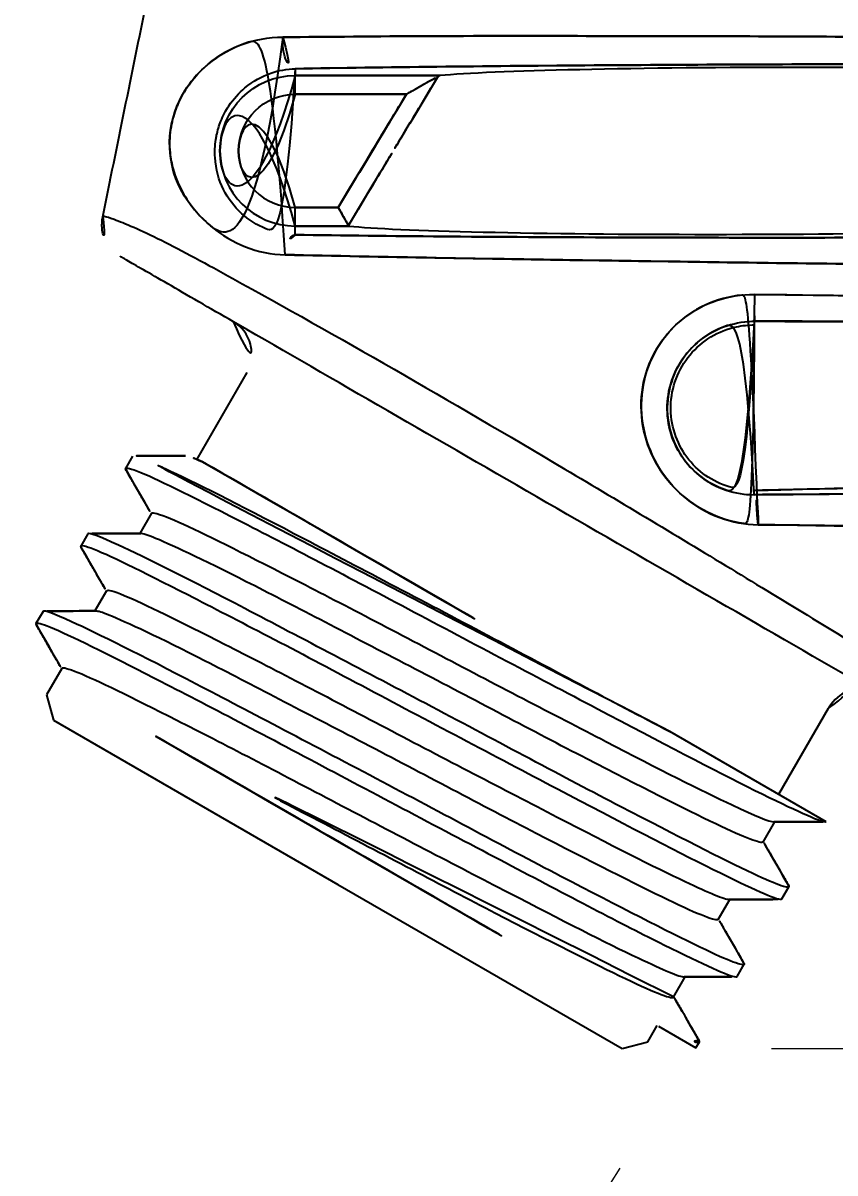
# Model space of a CAD drawing. Extents: x 16296675150 to 16296675606, y -37409617853 to -37409617519.
# Drawn here: x 16296675283.8 to 16296675305.55, y -37409617737.9 to -37409617707.07 of the extents above; entities that cross this region are included whole.
import ezdxf
from ezdxf.lldxf.tags import DXFTag

# ---------------------------------------------------------------- set-up
doc = ezdxf.new("R2010")
doc.units = 0
doc.header["$LTSCALE"] = 10
doc.header["$MEASUREMENT"] = 0
doc.header["$PDMODE"] = 3
doc.header["$PDSIZE"] = -10
doc.layers.get('0').update_dxf_attribs({"linetype": 'CONTINUOUS'})
doc.layers.get('DEFPOINTS').update_dxf_attribs({"linetype": 'CONTINUOUS'})
doc.layers.add('1', color=7, linetype='CONTINUOUS')
doc.styles.add('Daelim Dimension', font='')
doc.styles.get('Daelim Dimension').set_extended_font_data('NanumGothic')
tags = doc.linetypes.add('DASHED', pattern=[25.72, 12.86, -12.86]).pattern_tags.tags
tags[6:7] = [DXFTag(74, 4), DXFTag(75, 0), DXFTag(340, '0'), DXFTag(46, 0.0), DXFTag(50, 0.0), DXFTag(44, 0.0), DXFTag(45, 0.0)]
tags[4:5] = [DXFTag(74, 4), DXFTag(75, 0), DXFTag(340, '0'), DXFTag(46, 0.0), DXFTag(50, 0.0), DXFTag(44, 0.0), DXFTag(45, 0.0)]
doc.dimstyles.new('DEFAULT', dxfattribs={"dimscale": 2, "dimtxt": 2, "dimasz": 2, "dimexe": 0, "dimexo": 2, "dimgap": 1, "dimtad": 1, "dimdec": 1, "dimzin": 9, "dimdsep": 46, "dimtxsty": 'Daelim Dimension', "dimcen": 0.5, "dimclrd": 252, "dimclre": 252, "dimclrt": 3, "dimadec": 1, "dimazin": 0, "dimtfac": 1, "dimtdec": 1, "dimtix": 1, "dimtmove": 0, "dimatfit": 3, "dimfxl": 1, "dimtolj": 1, "dimtzin": 1, "dimlwd": 9, "dimlwe": 9, "dimarcsym": 0})

# ---------------------------------------------------------------- blocks, each defined once
blk = doc.blocks.new('*D2')
at = {"color": 5, "lineweight": 9, "ltscale": 0.5, "transparency": 16777216}
for p, q in [((16296675361.455, -37409617597.21), (16296675471.038, -37409617597.21)), ((16296675471.038, -37409617601.21), (16296675471.038, -37409617730.565)), ((16296675303.854, -37409617734.565), (16296675471.038, -37409617734.565))]:
    blk.add_line(p, q, dxfattribs=at)
at = {"color": 5, "ltscale": 0.5, "transparency": 16777216}
for points in [[(16296675470.371, -37409617601.21), (16296675471.704, -37409617601.21), (16296675471.038, -37409617597.21)], [(16296675470.371, -37409617730.565), (16296675471.704, -37409617730.565), (16296675471.038, -37409617734.565)]]:
    blk.add_solid(points, dxfattribs=at)
at = {"layer": 'DEFPOINTS', "color": 0, "ltscale": 0.5, "transparency": 16777216}
for p in [(16296675357.455, -37409617597.21), (16296675299.854, -37409617734.565), (16296675471.038, -37409617734.565)]:
    blk.add_point(p, dxfattribs=at)
at = {"color": 7, "ltscale": 0.5, "transparency": 16777216, "insert": (16296675466.858, -37409617665.887), "char_height": 4, "attachment_point": 5, "rotation": 90, "style": 'Daelim Dimension'}
blk.add_mtext('\\A1;137', dxfattribs=at)
blk = doc.blocks.new('*D3')
at = {"color": 5, "lineweight": 9, "ltscale": 0.5, "transparency": 16777216}
for p, q in [((16296675424.205971, -37409617607.022926), (16296675460.54623, -37409617607.022926)), ((16296675460.54623, -37409617611.022926), (16296675460.54623, -37409617730.564507)), ((16296675303.85421, -37409617734.564507), (16296675460.54623, -37409617734.564507))]:
    blk.add_line(p, q, dxfattribs=at)
at = {"color": 5, "ltscale": 0.5, "transparency": 16777216}
for points in [[(16296675459.87956, -37409617611.022926), (16296675461.212891, -37409617611.022926), (16296675460.54623, -37409617607.022926)], [(16296675459.87956, -37409617730.564507), (16296675461.212891, -37409617730.564507), (16296675460.54623, -37409617734.564507)]]:
    blk.add_solid(points, dxfattribs=at)
at = {"layer": 'DEFPOINTS', "color": 0, "ltscale": 0.5, "transparency": 16777216}
for p in [(16296675420.205971, -37409617607.022926), (16296675299.85421, -37409617734.564507), (16296675460.54623, -37409617734.564507)]:
    blk.add_point(p, dxfattribs=at)
at = {"color": 7, "ltscale": 0.5, "transparency": 16777216, "insert": (16296675454.534451, -37409617666.043167), "char_height": 4, "attachment_point": 5, "rotation": 90, "style": 'Daelim Dimension'}
blk.add_mtext('\\A1;128', dxfattribs=at)
blk = doc.blocks.new('*D4')
at = {"color": 5, "lineweight": 9, "ltscale": 0.5, "transparency": 16777216}
for p, q in [((16296675282.01156, -37409617726.55555), (16296675273.36618, -37409617740.260468)), ((16296675299.78653, -37409617737.76841), (16296675291.14115, -37409617751.473328)), ((16296675276.74929, -37409617742.394623), (16296675287.758039, -37409617749.339188))]:
    blk.add_line(p, q, dxfattribs=at)
at = {"color": 5, "ltscale": 0.5, "transparency": 16777216}
for points in [[(16296675277.10498, -37409617741.830757), (16296675276.3936, -37409617742.958473), (16296675273.36618, -37409617740.260468)], [(16296675288.113729, -37409617748.77533), (16296675287.402349, -37409617749.903053), (16296675291.14115, -37409617751.473328)]]:
    blk.add_solid(points, dxfattribs=at)
at = {"layer": 'DEFPOINTS', "color": 0, "ltscale": 0.5, "transparency": 16777216}
for p in [(16296675284.14571, -37409617723.17244), (16296675301.92067, -37409617734.3853), (16296675291.14115, -37409617751.473328)]:
    blk.add_point(p, dxfattribs=at)
at = {"color": 2, "ltscale": 0.5, "transparency": 16777216, "insert": (16296675279.228821, -37409617751.176697), "char_height": 4, "attachment_point": 5, "rotation": 327.7553238, "style": 'Daelim Dimension'}
blk.add_mtext('\\A1;G1/2-14TH', dxfattribs=at)

msp = doc.modelspace()

# ---------------------------------------------------------------- linework, layer by layer
at = {"linetype": 'DASHED'}
for p, q in [((16296675291.09285, -37409617708.298729), (16296675291.09285, -37409617708.482063)), ((16296675294.971889, -37409617708.482063), (16296675291.09285, -37409617708.482063)), ((16296675291.09285, -37409617708.981758), (16296675291.09285, -37409617708.482063)), ((16296675291.09285, -37409617708.981758), (16296675294.070259, -37409617708.981758)), ((16296675291.09285, -37409617712.515762), (16296675291.09285, -37409617712.016068)), ((16296675292.24437, -37409617712.016068), (16296675291.09285, -37409617712.016068)), ((16296675291.09285, -37409617712.515762), (16296675292.54423, -37409617712.515762)), ((16296675291.09285, -37409617712.750061), (16296675291.09285, -37409617712.515762)), ((16296675303.392851, -37409617715.069061), (16296675303.392851, -37409617715.167809)), ((16296675303.392851, -37409617719.716904), (16296675303.392851, -37409617719.601959))]:
    msp.add_line(p, q, dxfattribs=at)
at = {"linetype": 'Continuous'}
for p, q in [((16296675291.09285, -37409617708.298897), (16296675291.09285, -37409617708.482063)), ((16296675291.09285, -37409617708.981758), (16296675291.09285, -37409617708.482063)), ((16296675291.09285, -37409617708.482063), (16296675294.971889, -37409617708.482063)), ((16296675294.070259, -37409617708.981758), (16296675291.09285, -37409617708.981758)), ((16296675291.09285, -37409617712.016068), (16296675292.24437, -37409617712.016068)), ((16296675291.09285, -37409617712.515762), (16296675291.09285, -37409617712.016068)), ((16296675292.54423, -37409617712.515762), (16296675291.09285, -37409617712.515762)), ((16296675291.09285, -37409617712.750008), (16296675291.09285, -37409617712.515762)), ((16296675303.392851, -37409617715.069069), (16296675303.392851, -37409617715.167809)), ((16296675289.7941, -37409617716.443588), (16296675288.45126, -37409617718.769447)), ((16296675303.392851, -37409617719.716911), (16296675303.392851, -37409617719.601959)), ((16296675304.051001, -37409617727.749924), (16296675305.382561, -37409617725.443588))]:
    msp.add_line(p, q, dxfattribs=at)
for centre, radius, start, end in [((16296675349.058439, -37409617738.946426), 90, 109.75916618, 159.62426434), ((16296675291.09285, -37409617710.498917), 1.517156, 90, 270)]:
    msp.add_arc(centre, radius, start, end, dxfattribs=at)
at = {"linetype": 'DASHED'}
msp.add_arc((16296675291.09285, -37409617710.498917), 2.016851, 90, 270, dxfattribs=at)
at = {"linetype": 'Continuous', "extrusion": (0, 0, -1)}
for centre, radius, start, end in [((-16296675291.09285, -37409617710.498917), 2.016851, 270, 90), ((-16296675288.92808, -37409617715.943588), 1, 119.9999304, 209.9999851), ((-16296675306.248581, -37409617725.943588), 1, 29.9999851, 119.9999304)]:
    msp.add_arc(centre, radius, start, end, dxfattribs=at)
at = {"linetype": 'DASHED', "extrusion": (0, 0, -1)}
msp.add_arc((-16296675291.09285, -37409617710.498917), 1.517156, 270, 90, dxfattribs=at)
at = {"linetype": 'Continuous'}
for centre, major_axis, ratio, start_param, end_param in [((16296675291.09285, -37409617707.599327), (-0.013383, 0.699872), 0.480222285, 1.348573746, 3.101794629), ((16296675304.630779, -37409617708.56897), (10.127031, 0.005352), 0.030231514, 0.270300827, 2.83633023), ((16296675302.401119, -37409617712.429291), (10.216896, 0.0054), 0.030231514, 3.407830701, 5.981985664), ((16296675291.09285, -37409617713.449577), (0.010588, 0.69992), 0.397454164, 0.038041715, 1.3412723), ((16296675303.392851, -37409617714.369492), (0.000096, 0.7), 0.003925285, 3.176499508, 4.736940093), ((16296675298.415779, -37409617719.329292), (10.377524, 0.005485), 0.030231514, 5.212573546, 5.986507316), ((16296675303.392851, -37409617720.416481), (-0.003589, 0.699991), 0.145262585, 4.559954551, 6.247904349)]:
    msp.add_ellipse(centre, major_axis=major_axis, ratio=ratio, start_param=start_param, end_param=end_param, dxfattribs=at)
at = {"linetype": 'DASHED'}
for centre, major_axis, ratio, start_param, end_param in [((16296675291.09285, -37409617707.599152), (0.01337, -0.699872), 0.479872809, 4.490740318, 6.243395962), ((16296675291.09285, -37409617713.449631), (-0.010591, -0.69992), 0.397557797, 3.179636231, 4.483380589), ((16296675303.392851, -37409617714.369476), (-0.000101, -0.7), 0.004128632, 0.034906883, 1.595120666), ((16296675303.392851, -37409617720.416473), (0.003593, -0.699991), 0.145427296, 1.418408812, 3.106310832)]:
    msp.add_ellipse(centre, major_axis=major_axis, ratio=ratio, start_param=start_param, end_param=end_param, dxfattribs=at)
at = {"linetype": 'Continuous'}
for points, knots in [([(16296675285.934349, -37409617712.272072), (16296675286.32515, -37409617710.351936), (16296675286.825689, -37409617707.892883), (16296675287.436279, -37409617704.892632), (16296675287.765631, -37409617703.274117), (16296675288.06765, -37409617701.789726), (16296675288.28738, -37409617700.709602), (16296675288.452209, -37409617699.899231), (16296675288.5896, -37409617699.22374), (16296675288.809481, -37409617698.14257), (16296675289.194521, -37409617696.249443), (16296675289.74548, -37409617693.541542), (16296675290.29944, -37409617690.828613), (16296675290.683161, -37409617688.924896), (16296675290.881571, -37409617687.973801), (16296675290.98893, -37409617687.428467), (16296675291.06962, -37409617687.019363), (16296675291.161591, -37409617686.612473), (16296675291.32432, -37409617686.08046), (16296675291.61418, -37409617685.442932), (16296675292.01597, -37409617684.874451), (16296675292.376909, -37409617684.449562), (16296675292.745489, -37409617684.030746), (16296675293.201111, -37409617683.503593), (16296675293.9328, -37409617682.661232), (16296675294.66605, -37409617681.818283), (16296675295.39992, -37409617680.974564), (16296675296.13413, -37409617680.130241), (16296675297.05253, -37409617679.07383), (16296675298.15568, -37409617677.804588), (16296675300.36422, -37409617675.263283), (16296675303.685961, -37409617671.441628), (16296675308.06381, -37409617666.405724), (16296675310.967051, -37409617663.06591), (16296675312.38662, -37409617661.432854)], [0, 0, 0, 0, 0.100708073, 0.128968605, 0.157229137, 0.185489668, 0.206685067, 0.2137502, 0.227880466, 0.242010732, 0.270271264, 0.326792328, 0.383313391, 0.411573923, 0.425704189, 0.432769322, 0.439834455, 0.446899588, 0.453964721, 0.468094987, 0.482225253, 0.489290386, 0.496355519, 0.510485785, 0.524616051, 0.552876583, 0.567006848, 0.581137114, 0.609397646, 0.637658178, 0.66591871, 0.778960837, 0.892002965, 1, 1, 1, 1]), ([(16296675290.76207, -37409617707.451347), (16296675291.993179, -37409617707.446541), (16296675293.29492, -37409617707.427773), (16296675295.927361, -37409617707.419746), (16296675297.274059, -37409617707.4188), (16296675301.360069, -37409617707.424957), (16296675304.095289, -37409617707.426521), (16296675312.341591, -37409617707.49028), (16296675317.921721, -37409617707.553223), (16296675323.278669, -37409617707.683167)], [0, 0, 0, 0, 0.125, 0.125, 0.25, 0.25, 0.5, 0.5, 1, 1, 1, 1]), ([(16296675290.824369, -37409617713.28624), (16296675290.45071, -37409617713.277863), (16296675290.085911, -37409617713.201317), (16296675289.42725, -37409617712.945778), (16296675289.124571, -37409617712.760117), (16296675288.55583, -37409617712.28891), (16296675288.301519, -37409617711.995262), (16296675287.988001, -37409617711.463493), (16296675287.888861, -37409617711.238297), (16296675287.7817, -37409617710.852379), (16296675287.75272, -37409617710.703049), (16296675287.71822, -37409617710.34967), (16296675287.721001, -37409617710.136131), (16296675287.779369, -37409617709.741997), (16296675287.82654, -37409617709.558434), (16296675287.905399, -37409617709.346687), (16296675287.92061, -37409617709.30854), (16296675288.018009, -37409617709.079247), (16296675288.1213, -37409617708.898178), (16296675288.41498, -37409617708.486633), (16296675288.627001, -37409617708.273514), (16296675289.155041, -37409617707.8685), (16296675289.492241, -37409617707.697563), (16296675290.138241, -37409617707.498756), (16296675290.448931, -37409617707.452568), (16296675290.76207, -37409617707.451347)], [0, 0, 0, 0, 0.115384474, 0.115384474, 0.230169458, 0.230169458, 0.364348864, 0.364348864, 0.451059577, 0.451059577, 0.501183993, 0.501183993, 0.564681882, 0.564681882, 0.61692349, 0.61692349, 0.628368946, 0.628368946, 0.687322223, 0.687322223, 0.778440813, 0.778440813, 0.898925939, 0.898925939, 1, 1, 1, 1]), ([(16296675291.09285, -37409617708.298897), (16296675290.86935, -37409617708.304527), (16296675290.649839, -37409617708.344467), (16296675290.193501, -37409617708.50045), (16296675289.955759, -37409617708.631363), (16296675289.584539, -37409617708.941597), (16296675289.43593, -37409617709.103828), (16296675289.229429, -37409617709.418472), (16296675289.156509, -37409617709.557083), (16296675289.05036, -37409617709.825249), (16296675289.011761, -37409617709.955582), (16296675288.97772, -37409617710.121101), (16296675288.9708, -37409617710.159897), (16296675288.939301, -37409617710.366676), (16296675288.93409, -37409617710.529167), (16296675288.96249, -37409617711.004333), (16296675289.045509, -37409617711.28434), (16296675289.288361, -37409617711.773819), (16296675289.451019, -37409617711.994232), (16296675289.846331, -37409617712.350693), (16296675290.066389, -37409617712.490707), (16296675290.545919, -37409617712.685333), (16296675290.813431, -37409617712.744469), (16296675291.09285, -37409617712.750008)], [0, 0, 0, 0, 0.099202697, 0.099202697, 0.217784571, 0.217784571, 0.306059157, 0.306059157, 0.362576022, 0.362576022, 0.410054939, 0.410054939, 0.424456136, 0.424456136, 0.488628505, 0.488628505, 0.631308052, 0.631308052, 0.765700018, 0.765700018, 0.883563564, 0.883563564, 1, 1, 1, 1]), ([(16296675323.09285, -37409617708.254517), (16296675317.81728, -37409617708.202507), (16296675312.342871, -37409617708.171204), (16296675304.22497, -37409617708.177643), (16296675301.532419, -37409617708.189323), (16296675297.509769, -37409617708.218369), (16296675296.18264, -37409617708.230301), (16296675293.588831, -37409617708.25959), (16296675292.306219, -37409617708.275703), (16296675291.09285, -37409617708.298897)], [0, 0, 0, 0, 0.5, 0.5, 0.75, 0.75, 0.875, 0.875, 1, 1, 1, 1]), ([(16296675294.92252, -37409617708.499947), (16296675294.750669, -37409617708.785568), (16296675294.578819, -37409617709.07119), (16296675293.77696, -37409617710.403938), (16296675293.14695, -37409617711.451073), (16296675292.516939, -37409617712.498199)], [0, 0, 0, 0, 0.214310132, 0.214310132, 1, 1, 1, 1]), ([(16296675294.06636, -37409617708.983963), (16296675294.07036, -37409617708.981697), (16296675294.074369, -37409617708.979439), (16296675294.078369, -37409617708.977173), (16296675294.1108, -37409617708.958839), (16296675294.14715, -37409617708.938293), (16296675294.33098, -37409617708.834373), (16296675294.479971, -37409617708.750137), (16296675294.69039, -37409617708.63118), (16296675294.76137, -37409617708.591049), (16296675294.86165, -37409617708.534363), (16296675294.897829, -37409617708.513908), (16296675294.92252, -37409617708.499947)], [0, 0, 0, 0, 0.004463665, 0.004463665, 0.004463665, 0.119523486, 0.119523486, 0.592299305, 0.592299305, 0.839892941, 0.839892941, 1, 1, 1, 1]), ([(16296675292.24437, -37409617712.016068), (16296675292.675051, -37409617711.300346), (16296675293.105721, -37409617710.584648), (16296675293.714359, -37409617709.573212), (16296675293.892309, -37409617709.277481), (16296675294.070259, -37409617708.981758)], [0, 0, 0, 0, 0.70761687, 0.70761687, 1, 1, 1, 1]), ([(16296675292.516939, -37409617712.498199), (16296675292.508829, -37409617712.483856), (16296675292.495781, -37409617712.460762), (16296675292.463011, -37409617712.402802), (16296675292.44294, -37409617712.36731), (16296675292.396851, -37409617712.285767), (16296675292.369881, -37409617712.238083), (16296675292.311359, -37409617712.13456), (16296675292.278879, -37409617712.077118), (16296675292.24896, -37409617712.024178), (16296675292.246691, -37409617712.020172), (16296675292.244431, -37409617712.016167), (16296675292.242161, -37409617712.012169)], [0, 0, 0, 0, 0.232542715, 0.232542715, 0.463728354, 0.463728354, 0.716167233, 0.716167233, 0.993159664, 0.993159664, 0.993159664, 1, 1, 1, 1]), ([(16296675285.934361, -37409617712.272072), (16296675285.92296, -37409617712.277939), (16296675285.954491, -37409617712.262154), (16296675285.97419, -37409617712.236519), (16296675286.509439, -37409617712.432854), (16296675286.953621, -37409617712.620209), (16296675288.05484, -37409617713.173187), (16296675288.733191, -37409617713.543762), (16296675292.151739, -37409617715.425667), (16296675295.2407, -37409617717.204727), (16296675299.852711, -37409617719.943008), (16296675301.41046, -37409617720.878662), (16296675304.38776, -37409617722.689873), (16296675305.828449, -37409617723.551514), (16296675308.47628, -37409617725.264771), (16296675309.36956, -37409617725.950104), (16296675309.714001, -37409617726.254852), (16296675309.6458, -37409617726.249352), (16296675309.63172, -37409617726.287537), (16296675309.625601, -37409617726.294937)], [0, 0, 0, 0, 0.0625, 0.125, 0.125, 0.1875, 0.1875, 0.25, 0.25, 0.5, 0.5, 0.625, 0.625, 0.75, 0.75, 0.875, 0.875, 0.9375, 1, 1, 1, 1]), ([(16296675291.09285, -37409617712.750008), (16296675293.65122, -37409617712.788712), (16296675296.405581, -37409617712.808441), (16296675301.864611, -37409617712.829338), (16296675304.59816, -37409617712.830589), (16296675310.072109, -37409617712.817467), (16296675312.823669, -37409617712.801231), (16296675318.19648, -37409617712.755013), (16296675320.91972, -37409617712.729057), (16296675323.09285, -37409617712.668221)], [0, 0, 0, 0, 0.25, 0.25, 0.5, 0.5, 0.75, 0.75, 1, 1, 1, 1]), ([(16296675323.49111, -37409617713.676453), (16296675322.394421, -37409617713.662827), (16296675321.180861, -37409617713.630219), (16296675318.53363, -37409617713.572319), (16296675317.159, -37409617713.583), (16296675313.042669, -37409617713.573349), (16296675310.22998, -37409617713.56559), (16296675304.634319, -37409617713.522041), (16296675301.8405, -37409617713.475403), (16296675296.26137, -37409617713.395264), (16296675293.435431, -37409617713.344788), (16296675290.824369, -37409617713.28624)], [0, 0, 0, 0, 0.125, 0.125, 0.25, 0.25, 0.5, 0.5, 0.75, 0.75, 1, 1, 1, 1]), ([(16296675308.74943, -37409617726.23275), (16296675308.7551, -37409617726.236023), (16296675308.744841, -37409617726.230103), (16296675308.720119, -37409617726.215828), (16296675308.75555, -37409617726.236282), (16296675308.545309, -37409617726.114906), (16296675308.26536, -37409617725.953278), (16296675307.41341, -37409617725.461403), (16296675306.82909, -37409617725.124039), (16296675303.60977, -37409617723.265373), (16296675300.71537, -37409617721.594276), (16296675294.958771, -37409617718.270714), (16296675292.09226, -37409617716.61573), (16296675288.925579, -37409617714.787453), (16296675288.287531, -37409617714.419067), (16296675287.260889, -37409617713.826332), (16296675286.858749, -37409617713.594162), (16296675286.40765, -37409617713.333717), (16296675286.42457, -37409617713.343483), (16296675286.40246, -37409617713.330719), (16296675286.410351, -37409617713.335281), (16296675286.414339, -37409617713.337578)], [0, 0, 0, 0, 0.0625, 0.0625, 0.125, 0.125, 0.1875, 0.1875, 0.25, 0.25, 0.5, 0.5, 0.75, 0.75, 0.8125, 0.8125, 0.875, 0.875, 0.9375, 0.9375, 1, 1, 1, 1]), ([(16296675303.4939, -37409617720.522247), (16296675303.145149, -37409617720.51741), (16296675302.79357, -37409617720.450783), (16296675302.135559, -37409617720.208214), (16296675301.82052, -37409617720.027611), (16296675301.273041, -37409617719.580238), (16296675301.032801, -37409617719.307953), (16296675300.66275, -37409617718.71505), (16296675300.525431, -37409617718.388206), (16296675300.36758, -37409617717.721397), (16296675300.343349, -37409617717.372902), (16296675300.41065, -37409617716.696983), (16296675300.503139, -37409617716.360229), (16296675300.792919, -37409617715.746033), (16296675300.994539, -37409617715.45993), (16296675301.476509, -37409617714.980171), (16296675301.763849, -37409617714.779648), (16296675302.38176, -37409617714.490738), (16296675302.721319, -37409617714.398651), (16296675303.06163, -37409617714.36599), (16296675303.172541, -37409617714.355339), (16296675303.284189, -37409617714.350777), (16296675303.395599, -37409617714.352318)], [0, 0, 0, 0, 0.109484413, 0.109484413, 0.220317787, 0.220317787, 0.330442814, 0.330442814, 0.437578121, 0.437578121, 0.543076129, 0.543076129, 0.648488502, 0.648488502, 0.754051828, 0.754051828, 0.859712693, 0.859712693, 0.965856082, 0.965856082, 0.965856082, 1, 1, 1, 1]), ([(16296675303.392851, -37409617715.069069), (16296675303.308241, -37409617715.069054), (16296675303.223499, -37409617715.073669), (16296675302.879971, -37409617715.111252), (16296675302.62188, -37409617715.184883), (16296675302.15093, -37409617715.410332), (16296675301.931589, -37409617715.565338), (16296675301.56176, -37409617715.933899), (16296675301.40613, -37409617716.152512), (16296675301.17989, -37409617716.620613), (16296675301.10556, -37409617716.876244), (16296675301.046301, -37409617717.38826), (16296675301.059681, -37409617717.651558), (16296675301.170641, -37409617718.153511), (16296675301.270189, -37409617718.39901), (16296675301.543051, -37409617718.841492), (16296675301.722019, -37409617719.043571), (16296675302.13151, -37409617719.372383), (16296675302.368509, -37409617719.502937), (16296675302.86422, -37409617719.674828), (16296675303.12994, -37409617719.718674), (16296675303.392851, -37409617719.716911)], [0, 0, 0, 0, 0.034247229, 0.034247229, 0.141238241, 0.141238241, 0.248314434, 0.248314434, 0.355355384, 0.355355384, 0.461606148, 0.461606148, 0.566744314, 0.566744314, 0.67234924, 0.67234924, 0.780553762, 0.780553762, 0.890254544, 0.890254544, 1, 1, 1, 1]), ([(16296675303.392851, -37409617715.167809), (16296675303.233311, -37409617715.166557), (16296675303.07147, -37409617715.182838), (16296675302.67486, -37409617715.267601), (16296675302.43985, -37409617715.360428), (16296675302.01932, -37409617715.614799), (16296675301.82778, -37409617715.779411), (16296675301.51214, -37409617716.15844), (16296675301.384081, -37409617716.378372), (16296675301.209539, -37409617716.842201), (16296675301.16083, -37409617717.092628), (16296675301.148821, -37409617717.586403), (16296675301.184931, -37409617717.836639), (16296675301.332781, -37409617718.299438), (16296675301.445589, -37409617718.518646), (16296675301.726891, -37409617718.899712), (16296675301.89883, -37409617719.066597), (16296675302.28137, -37409617719.337067), (16296675302.497881, -37409617719.441467), (16296675302.93848, -37409617719.57457), (16296675303.16721, -37409617719.605797), (16296675303.392851, -37409617719.601959)], [0, 0, 0, 0, 0.068307253, 0.068307253, 0.171769081, 0.171769081, 0.274700348, 0.274700348, 0.378269401, 0.378269401, 0.482067909, 0.482067909, 0.585265099, 0.585265099, 0.687196561, 0.687196561, 0.78904167, 0.78904167, 0.89500625, 0.89500625, 1, 1, 1, 1]), ([(16296675303.392851, -37409617719.716911), (16296675305.72566, -37409617719.704948), (16296675308.023951, -37409617719.687569), (16296675312.591669, -37409617719.648277), (16296675314.92013, -37409617719.629303), (16296675316.892851, -37409617719.583008)], [0, 0, 0, 0, 0.5, 0.5, 1, 1, 1, 1])]:
    msp.add_open_spline(points, degree=3, knots=knots, dxfattribs=at)
at = {"linetype": 'DASHED'}
for points, knots in [([(16296675323.27895, -37409617707.683571), (16296675317.923321, -37409617707.553551), (16296675312.3627, -37409617707.490723), (16296675304.12348, -37409617707.426773), (16296675301.386459, -37409617707.425148), (16296675297.292749, -37409617707.418877), (16296675295.941071, -37409617707.419823), (16296675293.29546, -37409617707.427879), (16296675291.989599, -37409617707.446709), (16296675290.76228, -37409617707.451553)], [0, 0, 0, 0, 0.5, 0.5, 0.75, 0.75, 0.875, 0.875, 1, 1, 1, 1]), ([(16296675290.76228, -37409617707.451553), (16296675289.978451, -37409617707.454643), (16296675289.241249, -37409617707.728577), (16296675288.351761, -37409617708.544167), (16296675288.089041, -37409617708.897087), (16296675287.75452, -37409617709.716316), (16296675287.698721, -37409617710.176361), (16296675287.81954, -37409617711.337463), (16296675288.19021, -37409617711.935066), (16296675289.27026, -37409617712.922089), (16296675290.003429, -37409617713.268257), (16296675290.824261, -37409617713.286636)], [0, 0, 0, 0, 0.25, 0.25, 0.375, 0.375, 0.5, 0.5, 0.75, 0.75, 1, 1, 1, 1]), ([(16296675291.09285, -37409617708.298729), (16296675292.30765, -37409617708.27552), (16296675293.590481, -37409617708.259407), (16296675296.18433, -37409617708.230148), (16296675297.508289, -37409617708.218246), (16296675301.53875, -37409617708.189194), (16296675304.233299, -37409617708.177559), (16296675312.344919, -37409617708.171272), (16296675317.816669, -37409617708.202599), (16296675323.09285, -37409617708.254707)], [0, 0, 0, 0, 0.125, 0.125, 0.25, 0.25, 0.5, 0.5, 1, 1, 1, 1]), ([(16296675294.070259, -37409617708.981758), (16296675293.892309, -37409617709.277481), (16296675293.714359, -37409617709.573212), (16296675293.105721, -37409617710.584648), (16296675292.675051, -37409617711.300346), (16296675292.24437, -37409617712.016068)], [0, 0, 0, 0, 0.29238313, 0.29238313, 1, 1, 1, 1]), ([(16296675292.516939, -37409617712.498199), (16296675292.688789, -37409617712.212578), (16296675292.86063, -37409617711.926964), (16296675293.662491, -37409617710.5942), (16296675294.2925, -37409617709.547073), (16296675294.92252, -37409617708.499947)], [0, 0, 0, 0, 0.214310132, 0.214310132, 1, 1, 1, 1]), ([(16296675323.09285, -37409617712.668007), (16296675320.900551, -37409617712.729408), (16296675318.20693, -37409617712.754738), (16296675312.8461, -37409617712.800987), (16296675310.11614, -37409617712.817284), (16296675304.59911, -37409617712.830643), (16296675301.817989, -37409617712.829323), (16296675296.341801, -37409617712.808121), (16296675293.65711, -37409617712.788857), (16296675291.09285, -37409617712.750061)], [0, 0, 0, 0, 0.25, 0.25, 0.5, 0.5, 0.75, 0.75, 1, 1, 1, 1]), ([(16296675290.824261, -37409617713.286636), (16296675293.44129, -37409617713.345261), (16296675296.18112, -37409617713.394302), (16296675301.773609, -37409617713.474716), (16296675304.614771, -37409617713.522049), (16296675310.25074, -37409617713.565804), (16296675313.03874, -37409617713.573303), (16296675317.14365, -37409617713.582916), (16296675318.5133, -37409617713.572884), (16296675321.146811, -37409617713.62822), (16296675322.391781, -37409617713.662651), (16296675323.491159, -37409617713.676308)], [0, 0, 0, 0, 0.25, 0.25, 0.5, 0.5, 0.75, 0.75, 0.875, 0.875, 1, 1, 1, 1]), ([(16296675303.395741, -37409617714.352463), (16296675303.05332, -37409617714.347763), (16296675302.705191, -37409617714.402023), (16296675302.058571, -37409617714.620827), (16296675301.750719, -37409617714.787849), (16296675301.2181, -37409617715.210228), (16296675300.985609, -37409617715.471519), (16296675300.62779, -37409617716.050407), (16296675300.497761, -37409617716.376579), (16296675300.356119, -37409617717.047577), (16296675300.343651, -37409617717.402191), (16296675300.43494, -37409617718.08876), (16296675300.54073, -37409617718.430122), (16296675300.85075, -37409617719.050797), (16296675301.05862, -37409617719.338577), (16296675301.545111, -37409617719.825829), (16296675301.829531, -37409617720.031937), (16296675302.44166, -37409617720.340637), (16296675302.77766, -37409617720.44651), (16296675303.117781, -37409617720.493599), (16296675303.24231, -37409617720.510841), (16296675303.36817, -37409617720.520462), (16296675303.49402, -37409617720.522209)], [0, 0, 0, 0, 0.106327585, 0.106327585, 0.211969323, 0.211969323, 0.317453785, 0.317453785, 0.423413043, 0.423413043, 0.530525423, 0.530525423, 0.638460397, 0.638460397, 0.746019996, 0.746019996, 0.853109575, 0.853109575, 0.960968364, 0.960968364, 0.960968364, 1, 1, 1, 1]), ([(16296675303.392851, -37409617719.716904), (16296675303.2976, -37409617719.717529), (16296675303.202271, -37409617719.712303), (16296675302.85219, -37409617719.671478), (16296675302.598631, -37409617719.597847), (16296675302.13843, -37409617719.375229), (16296675301.92498, -37409617719.224571), (16296675301.56233, -37409617718.86438), (16296675301.408319, -37409617718.649834), (16296675301.181391, -37409617718.185181), (16296675301.10607, -37409617717.928223), (16296675301.04571, -37409617717.410301), (16296675301.060129, -37409617717.141998), (16296675301.175381, -37409617716.632767), (16296675301.277731, -37409617716.38472), (16296675301.554871, -37409617715.942543), (16296675301.733431, -37409617715.742279), (16296675302.140989, -37409617715.416618), (16296675302.375561, -37409617715.286667), (16296675302.86771, -37409617715.114059), (16296675303.13208, -37409617715.069023), (16296675303.392851, -37409617715.069061)], [0, 0, 0, 0, 0.03928583, 0.03928583, 0.146909227, 0.146909227, 0.25254168, 0.25254168, 0.358203837, 0.358203837, 0.464897435, 0.464897435, 0.572060131, 0.572060131, 0.679150112, 0.679150112, 0.786161019, 0.786161019, 0.893078382, 0.893078382, 1, 1, 1, 1]), ([(16296675303.49402, -37409617720.522209), (16296675305.870661, -37409617720.555206), (16296675308.209, -37409617720.579659), (16296675312.85334, -37409617720.616783), (16296675315.22945, -37409617720.703651), (16296675317.212851, -37409617720.700607)], [0, 0, 0, 0, 0.5, 0.5, 1, 1, 1, 1])]:
    msp.add_open_spline(points, degree=3, knots=knots, dxfattribs=at)
at = {"linetype": 'Continuous'}
for points in [[(16296675294.92252, -37409617708.499947), (16296675294.94068, -37409617708.489677), (16296675294.95743, -37409617708.483459), (16296675294.971889, -37409617708.482063)], [(16296675285.934349, -37409617712.272072), (16296675285.851391, -37409617712.67971), (16296675286.054001, -37409617713.129539), (16296675286.414261, -37409617713.337532)], [(16296675292.54423, -37409617712.515762), (16296675292.532209, -37409617712.514442), (16296675292.52284, -37409617712.508636), (16296675292.516939, -37409617712.498199)], [(16296675303.395599, -37409617714.352318), (16296675308.03195, -37409617714.415962), (16296675312.646231, -37409617714.454063), (16296675317.08679, -37409617714.565697)]]:
    msp.add_open_spline(points, degree=3, dxfattribs=at)
at = {"linetype": 'DASHED'}
msp.add_open_spline([(16296675303.392851, -37409617715.069061), (16296675307.98811, -37409617715.069733), (16296675312.48745, -37409617715.093063), (16296675316.892851, -37409617715.138611)], degree=3, dxfattribs=at)
at = {"layer": '1', "color": 0}
for p, q in [((16296675286.73414, -37409617718.68914), (16296675286.54571, -37409617719.015518)), ((16296675287.238529, -37409617720.215508), (16296675286.926279, -37409617720.756363)), ((16296675285.53414, -37409617720.767601), (16296675285.345711, -37409617721.093979)), ((16296675286.038521, -37409617722.293983), (16296675285.72628, -37409617722.834824)), ((16296675284.334141, -37409617722.846069), (16296675284.14571, -37409617723.17244)), ((16296675284.83853, -37409617724.372429), (16296675284.42915, -37409617725.081497)), ((16296675284.42915, -37409617725.081497), (16296675284.612169, -37409617725.764511)), ((16296675284.612169, -37409617725.764511), (16296675292.233191, -37409617730.164513)), ((16296675305.322201, -37409617728.483849), (16296675301.131029, -37409617726.064072)), ((16296675303.62785, -37409617729.028374), (16296675303.940109, -37409617728.487541)), ((16296675292.233191, -37409617730.164513), (16296675299.85421, -37409617734.564507)), ((16296675304.13224, -37409617730.554749), (16296675304.320669, -37409617730.228371)), ((16296675302.427851, -37409617731.106827), (16296675302.740101, -37409617730.566002)), ((16296675302.93224, -37409617732.633209), (16296675303.12067, -37409617732.306839)), ((16296675301.22784, -37409617733.185318), (16296675301.5401, -37409617732.644463)), ((16296675300.53723, -37409617734.3815), (16296675300.78723, -37409617733.948486)), ((16296675300.8234, -37409617733.969368), (16296675301.82646, -37409617734.548477)), ((16296675299.85421, -37409617734.564507), (16296675300.53723, -37409617734.3815)), ((16296675301.82646, -37409617734.548477), (16296675301.92067, -37409617734.3853))]:
    msp.add_line(p, q, dxfattribs=at)
for points, knots in [([(16296675301.131029, -37409617726.064072), (16296675299.615959, -37409617725.27948), (16296675297.862579, -37409617724.338409), (16296675294.327669, -37409617722.466431), (16296675292.54174, -37409617721.531273), (16296675289.57543, -37409617719.975708), (16296675288.358641, -37409617719.364937), (16296675287.054171, -37409617718.759453), (16296675286.761391, -37409617718.645554), (16296675286.73423, -37409617718.690849)], [0, 0, 0, 0, 0.267558583, 0.267558583, 0.535117166, 0.535117166, 0.802675749, 0.802675749, 1, 1, 1, 1]), ([(16296675288.60652, -37409617718.833054), (16296675288.940331, -37409617719.025772), (16296675289.570551, -37409617719.389633), (16296675291.29891, -37409617720.387497), (16296675292.40028, -37409617721.023376), (16296675296.034321, -37409617723.12149), (16296675298.8647, -37409617724.755608), (16296675301.131029, -37409617726.064072)], [0, 0, 0, 0, 0.25, 0.25, 0.5, 0.5, 1, 1, 1, 1]), ([(16296675286.55382, -37409617719.042686), (16296675286.51745, -37409617718.977943), (16296675286.62026, -37409617718.992401), (16296675287.32399, -37409617719.260757), (16296675288.27664, -37409617719.738533), (16296675290.873569, -37409617721.065666), (16296675292.537889, -37409617721.935349), (16296675296.021061, -37409617723.790817), (16296675297.846701, -37409617724.750366), (16296675301.15003, -37409617726.487068), (16296675302.58272, -37409617727.239578), (16296675304.62855, -37409617728.241753), (16296675305.232599, -37409617728.515213), (16296675305.322201, -37409617728.483849)], [0, 0, 0, 0, 0.096086112, 0.096086112, 0.27686889, 0.27686889, 0.457651667, 0.457651667, 0.638434445, 0.638434445, 0.819217222, 0.819217222, 1, 1, 1, 1]), ([(16296675286.55069, -37409617719.04409), (16296675286.55298, -37409617719.048073), (16296675286.559259, -37409617719.05896), (16296675286.569771, -37409617719.077217), (16296675286.581671, -37409617719.097847), (16296675286.591, -37409617719.114037), (16296675286.59791, -37409617719.126053), (16296675286.605499, -37409617719.139221), (16296675286.615179, -37409617719.156013), (16296675286.629169, -37409617719.18029), (16296675286.64538, -37409617719.20842), (16296675286.66309, -37409617719.239159), (16296675286.68004, -37409617719.268578), (16296675286.695971, -37409617719.296227), (16296675286.71092, -37409617719.322166), (16296675286.725519, -37409617719.347504), (16296675286.74017, -37409617719.37294), (16296675286.7558, -37409617719.400063), (16296675286.775261, -37409617719.433838), (16296675286.799561, -37409617719.476013), (16296675286.82918, -37409617719.527412), (16296675286.862671, -37409617719.585548), (16296675286.90003, -37409617719.650414), (16296675286.941271, -37409617719.721977), (16296675286.985411, -37409617719.798607), (16296675287.03231, -37409617719.88002), (16296675287.081829, -37409617719.965973), (16296675287.134781, -37409617720.057907), (16296675287.18523, -37409617720.1455), (16296675287.218031, -37409617720.202454), (16296675287.232031, -37409617720.226761)], [0, 0, 0, 0, 0.00765643, 0.028863121, 0.046317947, 0.06002097, 0.069972242, 0.076768244, 0.093449539, 0.112569795, 0.138406852, 0.164824436, 0.190594294, 0.213055762, 0.235000891, 0.25642969, 0.277342172, 0.299548292, 0.325260082, 0.363062059, 0.406551017, 0.455726642, 0.510588578, 0.571136421, 0.63736973, 0.705025266, 0.777734202, 0.855496071, 0.938310384, 1, 1, 1, 1]), ([(16296675287.242649, -37409617720.214867), (16296675287.264839, -37409617720.177681), (16296675287.436661, -37409617720.225243), (16296675288.29258, -37409617720.582733), (16296675289.259331, -37409617721.067429), (16296675291.758329, -37409617722.332382), (16296675293.269091, -37409617723.123749), (16296675296.414181, -37409617724.779221), (16296675298.023991, -37409617725.611214), (16296675300.80784, -37409617727.056084), (16296675302.004761, -37409617727.663437), (16296675303.423969, -37409617728.32692), (16296675303.803431, -37409617728.487938), (16296675303.91457, -37409617728.487556)], [0, 0, 0, 0, 0.109021361, 0.109021361, 0.295223773, 0.295223773, 0.481426184, 0.481426184, 0.667628596, 0.667628596, 0.853831008, 0.853831008, 1, 1, 1, 1]), ([(16296675304.315069, -37409617730.199623), (16296675304.374479, -37409617730.306374), (16296675304.043831, -37409617730.199867), (16296675302.563629, -37409617729.501747), (16296675301.32618, -37409617728.866051), (16296675298.308611, -37409617727.301247), (16296675296.520901, -37409617726.340782), (16296675292.98897, -37409617724.472572), (16296675291.23074, -37409617723.550949), (16296675288.259911, -37409617721.994186), (16296675287.076981, -37409617721.403587), (16296675285.839121, -37409617720.832413), (16296675285.56394, -37409617720.727913), (16296675285.53591, -37409617720.770607)], [0, 0, 0, 0, 0.15754651, 0.15754651, 0.336373462, 0.336373462, 0.515200414, 0.515200414, 0.694027366, 0.694027366, 0.872854317, 0.872854317, 1, 1, 1, 1]), ([(16296675303.62771, -37409617729.028351), (16296675303.59178, -37409617729.086723), (16296675303.149799, -37409617728.922188), (16296675301.533581, -37409617728.145073), (16296675300.323851, -37409617727.534409), (16296675297.478109, -37409617726.063454), (16296675295.86408, -37409617725.203537), (16296675292.745171, -37409617723.581169), (16296675291.22504, -37409617722.787827), (16296675288.788309, -37409617721.54113), (16296675287.855459, -37409617721.098038), (16296675287.142481, -37409617720.801453), (16296675287.00914, -37409617720.758453), (16296675286.95109, -37409617720.759499)], [0, 0, 0, 0, 0.176426491, 0.176426491, 0.362924095, 0.362924095, 0.549421699, 0.549421699, 0.735919304, 0.735919304, 0.922416908, 0.922416908, 1, 1, 1, 1]), ([(16296675285.355631, -37409617721.122383), (16296675285.321501, -37409617721.062111), (16296675285.40703, -37409617721.069809), (16296675286.04073, -37409617721.300583), (16296675286.94747, -37409617721.751419), (16296675289.510521, -37409617723.06041), (16296675291.152861, -37409617723.915672), (16296675294.609051, -37409617725.755959), (16296675296.464581, -37409617726.733231), (16296675299.7708, -37409617728.471169), (16296675301.224701, -37409617729.237892), (16296675303.353951, -37409617730.286118), (16296675303.98247, -37409617730.571991), (16296675304.12117, -37409617730.563904), (16296675304.12859, -37409617730.560547), (16296675304.13172, -37409617730.554604)], [0, 0, 0, 0, 0.088346092, 0.088346092, 0.267365135, 0.267365135, 0.446384179, 0.446384179, 0.625403223, 0.625403223, 0.804422266, 0.804422266, 0.98344131, 0.98344131, 1, 1, 1, 1]), ([(16296675286.04113, -37409617722.292168), (16296675286.061951, -37409617722.256699), (16296675286.219669, -37409617722.298866), (16296675287.03573, -37409617722.633789), (16296675287.984209, -37409617723.108658), (16296675290.44408, -37409617724.352272), (16296675291.96907, -37409617725.149277), (16296675295.09087, -37409617726.793037), (16296675296.694599, -37409617727.62236), (16296675299.529579, -37409617729.09407), (16296675300.724239, -37409617729.702408), (16296675302.195511, -37409617730.393448), (16296675302.597469, -37409617730.564819), (16296675302.713671, -37409617730.565521)], [0, 0, 0, 0, 0.104321782, 0.104321782, 0.290610922, 0.290610922, 0.476900061, 0.476900061, 0.663189201, 0.663189201, 0.84947834, 0.84947834, 1, 1, 1, 1]), ([(16296675303.11508, -37409617732.277863), (16296675303.17638, -37409617732.387871), (16296675302.815741, -37409617732.267609), (16296675301.289671, -37409617731.542297), (16296675300.020229, -37409617730.890671), (16296675296.973989, -37409617729.308708), (16296675295.20903, -37409617728.359154), (16296675291.632959, -37409617726.469521), (16296675289.89382, -37409617725.557037), (16296675286.97817, -37409617724.030487), (16296675285.794451, -37409617723.441856), (16296675284.61865, -37409617722.903023), (16296675284.3612, -37409617722.807083), (16296675284.335011, -37409617722.848869)], [0, 0, 0, 0, 0.162077801, 0.162077801, 0.340872773, 0.340872773, 0.519667746, 0.519667746, 0.698462718, 0.698462718, 0.87725769, 0.87725769, 1, 1, 1, 1]), ([(16296675285.75185, -37409617722.834793), (16296675285.6971, -37409617722.834846), (16296675285.586599, -37409617722.834969), (16296675285.42271, -37409617722.835129), (16296675285.262569, -37409617722.835289), (16296675285.109529, -37409617722.835426), (16296675284.96361, -37409617722.835571), (16296675284.824789, -37409617722.835693), (16296675284.69309, -37409617722.835808), (16296675284.568501, -37409617722.835907), (16296675284.45892, -37409617722.836014), (16296675284.390869, -37409617722.836067), (16296675284.36198, -37409617722.83609)], [0, 0, 0, 0, 0.118187037, 0.238522467, 0.35374361, 0.463849899, 0.568840782, 0.668715721, 0.763474193, 0.853115694, 0.93763974, 1, 1, 1, 1]), ([(16296675302.4279, -37409617731.10675), (16296675302.39209, -37409617731.169037), (16296675301.918539, -37409617730.988297), (16296675300.21859, -37409617730.165207), (16296675298.97086, -37409617729.535248), (16296675296.11972, -37409617728.058411), (16296675294.49342, -37409617727.192734), (16296675291.370899, -37409617725.569527), (16296675289.886379, -37409617724.793541), (16296675287.471189, -37409617723.561684), (16296675286.567301, -37409617723.135719), (16296675285.921591, -37409617722.873108), (16296675285.806, -37409617722.837593), (16296675285.753071, -37409617722.838913)], [0, 0, 0, 0, 0.183334661, 0.183334661, 0.369745326, 0.369745326, 0.556155991, 0.556155991, 0.742566656, 0.742566656, 0.928977321, 0.928977321, 1, 1, 1, 1]), ([(16296675284.15579, -37409617723.201248), (16296675284.12377, -37409617723.145393), (16296675284.19442, -37409617723.147827), (16296675284.755541, -37409617723.340401), (16296675285.63834, -37409617723.774437), (16296675288.14395, -37409617725.053543), (16296675289.750971, -37409617725.88726), (16296675293.21999, -37409617727.733192), (16296675295.06567, -37409617728.707314), (16296675298.389759, -37409617730.454308), (16296675299.887421, -37409617731.246063), (16296675302.055639, -37409617732.318611), (16296675302.72809, -37409617732.62793), (16296675302.914551, -37409617732.644547), (16296675302.927429, -37409617732.641281), (16296675302.932011, -37409617732.633003)], [0, 0, 0, 0, 0.081811619, 0.081811619, 0.260830536, 0.260830536, 0.439849453, 0.439849453, 0.61886837, 0.61886837, 0.797887287, 0.797887287, 0.976906204, 0.976906204, 1, 1, 1, 1]), ([(16296675284.150949, -37409617723.201469), (16296675284.176041, -37409617723.245018), (16296675284.22897, -37409617723.336861), (16296675284.30854, -37409617723.47496), (16296675284.388479, -37409617723.613708), (16296675284.46487, -37409617723.7463), (16296675284.53771, -37409617723.872726), (16296675284.607, -37409617723.993011), (16296675284.672741, -37409617724.107132), (16296675284.73494, -37409617724.215103), (16296675284.78764, -37409617724.306587), (16296675284.819599, -37409617724.362099), (16296675284.832029, -37409617724.383667)], [0, 0, 0, 0, 0.110507923, 0.233085806, 0.350453548, 0.462611602, 0.569560431, 0.671300508, 0.767832321, 0.859156385, 0.945273247, 1, 1, 1, 1]), ([(16296675284.843201, -37409617724.371689), (16296675284.86318, -37409617724.337807), (16296675285.00769, -37409617724.374527), (16296675285.778259, -37409617724.685089), (16296675286.69496, -37409617725.142738), (16296675289.149611, -37409617726.382294), (16296675290.65659, -37409617727.168297), (16296675293.764429, -37409617728.805107), (16296675295.396561, -37409617729.649834), (16296675298.224319, -37409617731.117996), (16296675299.43475, -37409617731.737083), (16296675300.98023, -37409617732.46608), (16296675301.397751, -37409617732.645287), (16296675301.51482, -37409617732.644608)], [0, 0, 0, 0, 0.099655301, 0.099655301, 0.285927088, 0.285927088, 0.472198875, 0.472198875, 0.658470663, 0.658470663, 0.84474245, 0.84474245, 1, 1, 1, 1]), ([(16296675287.350019, -37409617726.190514), (16296675289.18605, -37409617727.250542), (16296675291.922501, -37409617728.830437), (16296675297.125019, -37409617731.834106), (16296675299.49239, -37409617733.200912), (16296675300.8234, -37409617733.969368)], [0, 0, 0, 0, 0.5, 0.5, 1, 1, 1, 1]), ([(16296675301.22949, -37409617733.182388), (16296675301.22732, -37409617733.186447), (16296675301.224171, -37409617733.189819), (16296675301.172529, -37409617733.243202), (16296675300.658689, -37409617733.040382), (16296675298.902189, -37409617732.18441), (16296675297.63224, -37409617731.543343), (16296675294.74161, -37409617730.043007), (16296675293.132959, -37409617729.187401), (16296675290.002581, -37409617727.560921), (16296675288.52491, -37409617726.787598), (16296675287.350019, -37409617726.190514)], [0, 0, 0, 0, 0.004603639, 0.004603639, 0.253452729, 0.253452729, 0.502301819, 0.502301819, 0.75115091, 0.75115091, 1, 1, 1, 1]), ([(16296675303.91456, -37409617728.487556), (16296675303.947479, -37409617728.487534), (16296675304.01454, -37409617728.487457), (16296675304.113529, -37409617728.48735), (16296675304.209351, -37409617728.487259), (16296675304.29862, -37409617728.487167), (16296675304.38089, -37409617728.487091), (16296675304.456261, -37409617728.487007), (16296675304.52478, -37409617728.486954), (16296675304.58699, -37409617728.486893), (16296675304.640631, -37409617728.486839), (16296675304.688629, -37409617728.486801), (16296675304.734659, -37409617728.486763), (16296675304.78467, -37409617728.48671), (16296675304.839399, -37409617728.486656), (16296675304.89888, -37409617728.48661), (16296675304.96736, -37409617728.486549), (16296675305.045469, -37409617728.486481), (16296675305.13381, -37409617728.486397), (16296675305.22076, -37409617728.486343), (16296675305.278259, -37409617728.486282), (16296675305.304119, -37409617728.486259)], [0, 0, 0, 0, 0.071088067, 0.144762869, 0.213720852, 0.277961541, 0.337484498, 0.391352051, 0.440668157, 0.485432545, 0.525645006, 0.55648168, 0.589055671, 0.6250387, 0.664430926, 0.707232523, 0.75344368, 0.812284301, 0.87586155, 0.944175819, 1, 1, 1, 1]), ([(16296675304.31526, -37409617730.199043), (16296675304.302271, -37409617730.176514), (16296675304.27338, -37409617730.126373), (16296675304.229691, -37409617730.050537), (16296675304.185249, -37409617729.973419), (16296675304.14406, -37409617729.901932), (16296675304.106119, -37409617729.836082), (16296675304.071421, -37409617729.775864), (16296675304.04109, -37409617729.723213), (16296675304.01486, -37409617729.677696), (16296675303.992491, -37409617729.63887), (16296675303.97261, -37409617729.604362), (16296675303.95521, -37409617729.574158), (16296675303.9403, -37409617729.548271), (16296675303.92787, -37409617729.526703), (16296675303.917919, -37409617729.509438), (16296675303.910271, -37409617729.496147), (16296675303.90387, -37409617729.485039), (16296675303.89757, -37409617729.474113), (16296675303.890421, -37409617729.461693), (16296675303.882311, -37409617729.447617), (16296675303.87318, -37409617729.43177), (16296675303.862511, -37409617729.413254), (16296675303.849739, -37409617729.391068), (16296675303.833429, -37409617729.362762), (16296675303.813259, -37409617729.327759), (16296675303.788971, -37409617729.285583), (16296675303.76119, -37409617729.237358), (16296675303.72995, -37409617729.183113), (16296675303.69523, -37409617729.122841), (16296675303.662979, -37409617729.066849), (16296675303.6423, -37409617729.030937), (16296675303.63435, -37409617729.017143)], [0, 0, 0, 0, 0.057218557, 0.127241401, 0.192495826, 0.252982174, 0.308700759, 0.359651868, 0.405835763, 0.44233625, 0.47518716, 0.504388619, 0.529940741, 0.551843623, 0.570097352, 0.584701998, 0.595657625, 0.603810211, 0.612914016, 0.623416471, 0.635317564, 0.648617278, 0.663662995, 0.682334138, 0.704912018, 0.735498923, 0.771188159, 0.811979498, 0.857872676, 0.908867402, 0.964963355, 1, 1, 1, 1]), ([(16296675302.714741, -37409617730.566017), (16296675302.7342, -37409617730.566002), (16296675302.774771, -37409617730.565964), (16296675302.83466, -37409617730.565903), (16296675302.89262, -37409617730.565826), (16296675302.945221, -37409617730.565781), (16296675302.992439, -37409617730.565727), (16296675303.034281, -37409617730.565697), (16296675303.070761, -37409617730.565659), (16296675303.10187, -37409617730.565628), (16296675303.1276, -37409617730.565613), (16296675303.149599, -37409617730.565582), (16296675303.16877, -37409617730.565559), (16296675303.187599, -37409617730.565536), (16296675303.206921, -37409617730.565521), (16296675303.228331, -37409617730.565514), (16296675303.251829, -37409617730.565483), (16296675303.27742, -37409617730.56546), (16296675303.30732, -37409617730.56543), (16296675303.342779, -37409617730.565392), (16296675303.385071, -37409617730.565353), (16296675303.433201, -37409617730.565308), (16296675303.4872, -37409617730.565262), (16296675303.54705, -37409617730.565208), (16296675303.612761, -37409617730.565147), (16296675303.68433, -37409617730.565086), (16296675303.761749, -37409617730.565018), (16296675303.84503, -37409617730.564941), (16296675303.93416, -37409617730.564873), (16296675304.021179, -37409617730.564796), (16296675304.078501, -37409617730.564743), (16296675304.104151, -37409617730.564728)], [0, 0, 0, 0, 0.042020663, 0.087603481, 0.1293209, 0.1671727, 0.201158684, 0.231278672, 0.257532505, 0.279920043, 0.298441168, 0.313095781, 0.327424165, 0.339831887, 0.353741411, 0.369152768, 0.386065992, 0.40448112, 0.424398193, 0.450617887, 0.481051652, 0.515699686, 0.554562177, 0.597639316, 0.644931295, 0.69643832, 0.752160605, 0.812098379, 0.876251887, 0.944621387, 1, 1, 1, 1]), ([(16296675303.11525, -37409617732.277496), (16296675303.090219, -37409617732.234047), (16296675303.03734, -37409617732.142303), (16296675302.957821, -37409617732.00428), (16296675302.877859, -37409617731.865501), (16296675302.80146, -37409617731.732887), (16296675302.728621, -37409617731.606453), (16296675302.65933, -37409617731.486183), (16296675302.593599, -37409617731.37207), (16296675302.53142, -37409617731.264122), (16296675302.478729, -37409617731.172653), (16296675302.44677, -37409617731.117157), (16296675302.434349, -37409617731.095589)], [0, 0, 0, 0, 0.110284085, 0.232921408, 0.350339025, 0.462537546, 0.569517557, 0.671279611, 0.76782424, 0.859151947, 0.945263219, 1, 1, 1, 1]), ([(16296675301.51515, -37409617732.644478), (16296675301.576759, -37409617732.644417), (16296675301.70188, -37409617732.644287), (16296675301.88883, -37409617732.644096), (16296675302.074329, -37409617732.643921), (16296675302.25481, -37409617732.643753), (16296675302.43025, -37409617732.643593), (16296675302.60066, -37409617732.64344), (16296675302.75806, -37409617732.643303), (16296675302.858669, -37409617732.643219), (16296675302.90415, -37409617732.643188)], [0, 0, 0, 0, 0.133059744, 0.2702326, 0.403784707, 0.533715281, 0.66002356, 0.782708806, 0.901770308, 1, 1, 1, 1]), ([(16296675301.915251, -37409617734.355957), (16296675301.901739, -37409617734.332512), (16296675301.871759, -37409617734.280487), (16296675301.82634, -37409617734.20166), (16296675301.78002, -37409617734.121277), (16296675301.736799, -37409617734.046249), (16296675301.696659, -37409617733.976593), (16296675301.65962, -37409617733.9123), (16296675301.62566, -37409617733.853363), (16296675301.594801, -37409617733.799797), (16296675301.56703, -37409617733.751587), (16296675301.542339, -37409617733.70874), (16296675301.52075, -37409617733.671257), (16296675301.50342, -37409617733.641167), (16296675301.48991, -37409617733.617722), (16296675301.479759, -37409617733.600121), (16296675301.471319, -37409617733.585457), (16296675301.46356, -37409617733.571983), (16296675301.453899, -37409617733.555222), (16296675301.4405, -37409617733.531952), (16296675301.422461, -37409617733.500641), (16296675301.401449, -37409617733.464172), (16296675301.377741, -37409617733.423012), (16296675301.351601, -37409617733.377632), (16296675301.322309, -37409617733.326767), (16296675301.28985, -37409617733.270416), (16296675301.260189, -37409617733.218918), (16296675301.241329, -37409617733.186188), (16296675301.23435, -37409617733.174057)], [0, 0, 0, 0, 0.059516176, 0.13207186, 0.200088523, 0.263566508, 0.322506129, 0.376907677, 0.426771419, 0.472097596, 0.512886429, 0.549138115, 0.580852829, 0.608030724, 0.625493703, 0.640386851, 0.652710212, 0.662709404, 0.674584865, 0.695264261, 0.721758995, 0.754068862, 0.787830689, 0.826227895, 0.86926024, 0.916927459, 0.969229257, 1, 1, 1, 1])]:
    msp.add_open_spline(points, degree=3, knots=knots, dxfattribs=at)
for points, degree in [([(16296675288.151779, -37409617718.677872), (16296675287.456881, -37409617718.678596), (16296675286.76198, -37409617718.679169)], 2), ([(16296675288.60652, -37409617718.833054), (16296675288.36656, -37409617718.731323), (16296675288.21405, -37409617718.679871), (16296675288.1507, -37409617718.68071)], 3), ([(16296675286.951521, -37409617720.756332), (16296675286.256729, -37409617720.757057), (16296675285.561951, -37409617720.757629)], 2), ([(16296675285.35095, -37409617721.123009), (16296675285.691561, -37409617721.714073), (16296675286.03203, -37409617722.305206)], 2), ([(16296675301.91523, -37409617734.35627), (16296675301.97827, -37409617734.46833), (16296675301.601721, -37409617734.342117), (16296675300.8234, -37409617733.969368)], 3)]:
    msp.add_open_spline(points, degree=degree, dxfattribs=at)

# ---------------------------------------------------------------- dimensions: what is measured, and where the dimension line sits
at = {"ltscale": 0.5}
dim = msp.add_linear_dim(base=(16296675471.03783, -37409617734.564507), p1=(16296675357.45541, -37409617597.210228), p2=(16296675299.85421, -37409617734.564507), angle=90, dimstyle='DEFAULT', override={"dimdec": 0, "dimclrd": 5, "dimclre": 5, "dimclrt": 7}, dxfattribs=at)
dim.commit()
dim.dimension.update_dxf_attribs({"geometry": '*D2', "text_midpoint": (16296675466.857571, -37409617665.887367)})
dim = msp.add_linear_dim(base=(16296675460.54623, -37409617734.564507), p1=(16296675420.205971, -37409617607.022926), p2=(16296675299.85421, -37409617734.564507), angle=90, dimstyle='DEFAULT', override={"dimdec": 0, "dimclrd": 5, "dimclre": 5, "dimclrt": 7, "dimtmove": 2}, dxfattribs=at)
dim.commit()
dim.dimension.update_dxf_attribs({"geometry": '*D3', "text_midpoint": (16296675454.534451, -37409617666.043167), "dimtype": 160})
dim = msp.add_linear_dim(base=(16296675291.14115, -37409617751.473328), p1=(16296675284.14571, -37409617723.17244), p2=(16296675301.92067, -37409617734.3853), angle=327.7553127, text='G1/2-14TH', dimstyle='DEFAULT', override={"dimclrd": 5, "dimclre": 5, "dimclrt": 2, "dimtmove": 2}, dxfattribs=at)
dim.commit()
dim.dimension.update_dxf_attribs({"geometry": '*D4', "text_midpoint": (16296675279.228821, -37409617751.176697), "dimtype": 161})

doc.saveas('drawing.dxf')
